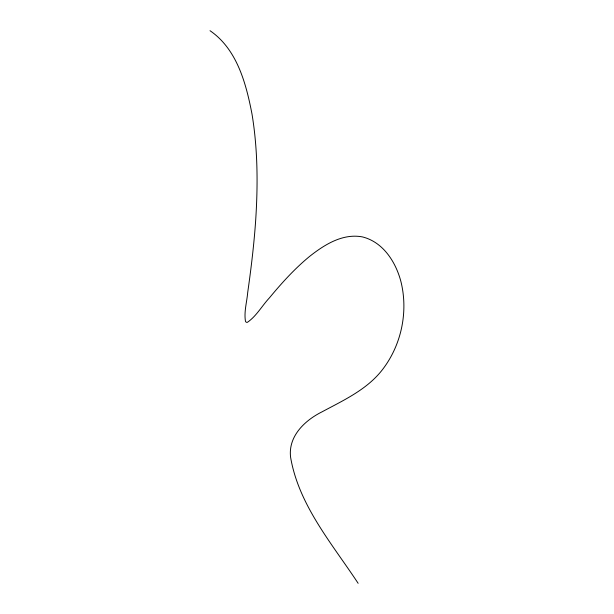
<?xml version="1.0" encoding="UTF-8"?>
<svg xmlns="http://www.w3.org/2000/svg" width="614" height="614" viewBox="0 0 614 614"><rect width="100%" height="100%" fill="white"/><g stroke="black" fill="none" stroke-linecap="round" stroke-linejoin="round"><path stroke-width="0.92" d="M210.019 30.7C237.111 49.258 246.099 83.519 251.993 114.02C257.857 149.44 258.003 185.543 255.608 221.278C253.943 245.086 251.072 268.794 247.711 292.417C246.912 302.011 243.858 311.789 245.477 321.406L246.245 322.289L247.388 322.335C256.483 316.103 261.978 305.803 269.446 297.836C281.665 283.077 294.582 268.778 309.402 256.568C324.269 244.794 342.681 233.113 362.513 236.927C383.205 242.108 395.838 262.124 400.942 281.642C408.226 311.037 401.786 343.333 383.88 367.74C368.584 388.869 344.37 399.852 322.066 411.825C304.836 420.375 287.997 436.285 290.599 457.269C298.726 505.215 332.174 543.827 358.131 583.3"/></g></svg>
